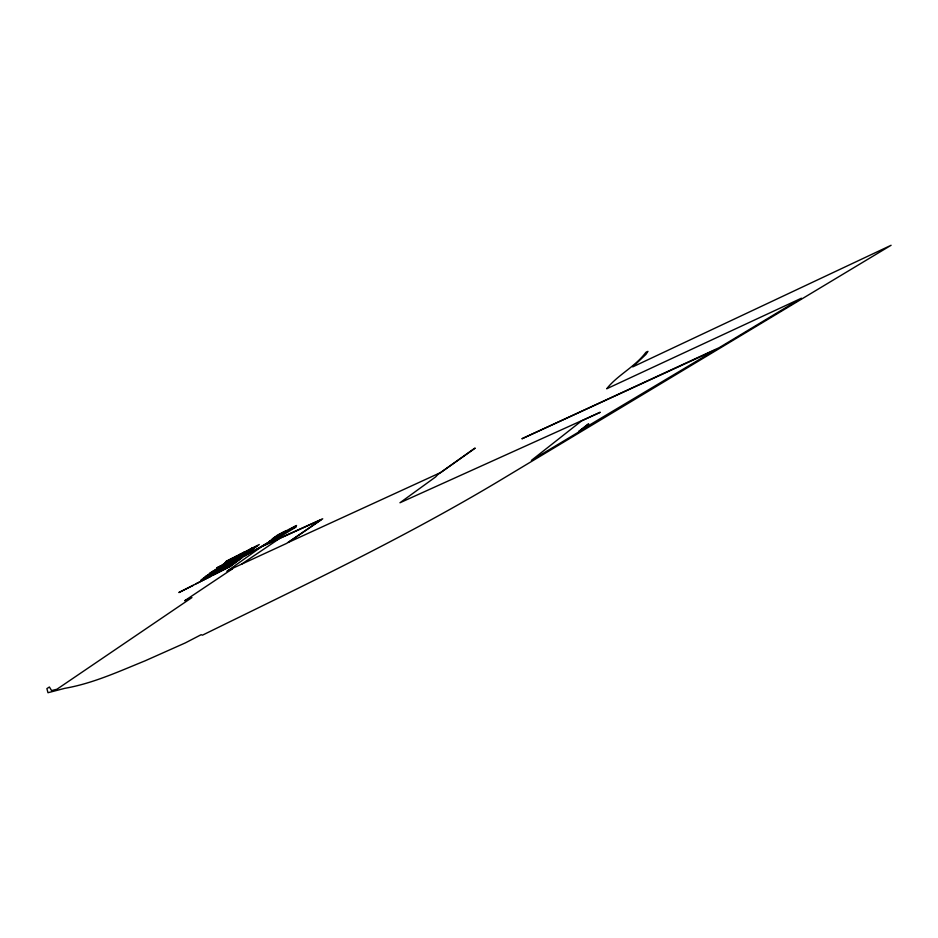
<?xml version="1.0" encoding="UTF-8"?>
<svg xmlns="http://www.w3.org/2000/svg" width="938" height="938" viewBox="0 0 938 938"><rect width="100%" height="100%" fill="white"/><g stroke="black" fill="none" stroke-linecap="round" stroke-linejoin="round"><path stroke-width="1.41" d="M231.463 559.798L235.884 556.433L223.244 564.172L253.588 548.695M226.914 562.753L216.807 567.877L229.833 561.323L226.058 564.172M246.964 554.206L251.044 551.181M244.185 555.894L251.607 550.887L245.686 555.12L234.125 561.018L240.257 556.644L248.101 552.81M242.121 555.917L235.626 560.256L240.046 556.984M242.379 556.703L243.141 556.105M244.982 554.651L245.733 554.065M226.281 561.792L225.366 562.249L244.501 552.048L240.433 555.284L252.885 547.604M224.78 563.586L227.277 562.225M226.457 564.922L237.337 558.731M217.229 570.257L219.773 568.92M220.172 566.564L209.362 573.599L224.463 565.931L229.998 561.733L217.522 568.534L225.026 564.16M235.919 557.559L240.374 554.147M241.5 557.805L229.552 566.787L196.112 583.729M213.207 575.041L229.587 566.669L240.867 558.122M226.926 562.624L243.259 554.639L252.299 548.073M229.552 566.787L243.083 557.008L208.271 574.666L200.884 580.141L210.452 575.357L217.534 570.023M222.177 567.091L225.964 564.77M221.943 567.818L210.452 575.357M207.11 577.011L206.595 577.351L215.681 572.825L223.877 566.751L214.626 573.364M274.412 537.978L269.065 541.636L287.814 529.958L296.56 525.503L262.523 545.904L267.693 543.477M224.463 565.931L231.182 561.147L240.257 556.644L227.582 563.785L236.024 559.576M224.112 564.606L224.932 564.008M222.705 567.42L218.577 570.456L233.621 562.988L239.178 558.978M217.393 569.53L221.227 566.728M234.946 558.743L237.818 556.633M205.75 576.284L215.072 571.219M219.586 568.006L221.603 566.54M263.66 545.189L269.523 541.695M262.652 545.916L226.937 571.359L232.577 568.756L184.704 600.73L191.927 597.576L56.925 689.242L51.59 690.579L49.397 687.003L46.9 688.598L47.979 692.725L64.781 688.328C92.792 683.485 118.68 671.549 144.944 660.891L185.349 642.893L201.131 634.698L202.467 635.167C302.024 586.309 402.59 538.611 497.855 481.71L891.1 245.275L632.716 366.899L645.954 354.376L647.935 351.363L645.895 352.336C635.225 366.793 617.614 374.919 606.698 388.778L801.415 298.214L719.141 347.693L521.903 438.785L716.022 349.557L580.388 430.483L588.701 423.929L587.727 424.375L578.64 431.515L580.774 430.776L531.377 460.417L581.537 420.928L600.285 412.263L399.951 502.768L435.607 476.938L437.917 474.476L475.249 448.141L474.546 448.364L440.708 472.518L288.165 542.492L322.719 518.773L261.69 546.338L244.63 555.894L261.139 546.901L321.453 519.511L286.629 543.395L228.813 570.07M274.295 537.814L286.348 530.545L272.149 539.057L277.695 534.953L284.296 531.6M219.973 568.217L223.748 565.907M216.608 572.133L233.621 562.988M242.016 555.495L250.481 551.11L239.976 556.398L242.649 555.05M226.351 563.292L246.389 553.572M278.961 538.904L241.383 564.266M212.398 573.892L217.499 571.019M273.169 541.038L296.009 527.004L289.396 529.9M213.653 572.25L216.608 570.726M236.306 557.266L228.837 561.112M243.259 554.639L250.774 550.758L259.263 544.509L226.14 561.393L232.905 557.958M239.108 557.524L247.374 553.209L241.195 557.395L246.635 553.807M238.533 557.981L241.054 556.68M237.373 558.884L240.48 557.125M242.93 556.023L245.475 554.721M236.786 559.341L239.319 558.04M242.356 556.48L244.888 555.167M236.212 559.798L244.314 555.624M193.287 585.324L178.865 592.546L210.663 576.448M257.375 545.904L250.012 549.656M215.681 572.825L233.163 563.961M225.155 565.579L233.89 561.147M219.586 569.073L221.673 568.006M230.865 564.969L233.82 563.48M214.169 572.696L203.628 577.972M222.447 565.989L228.133 563.14M240.011 556.515L233.574 559.716M211.32 572.121L221.685 566.986M242.192 555.413L249.801 551.661M233.363 559.611L234.488 559.083"/></g></svg>
